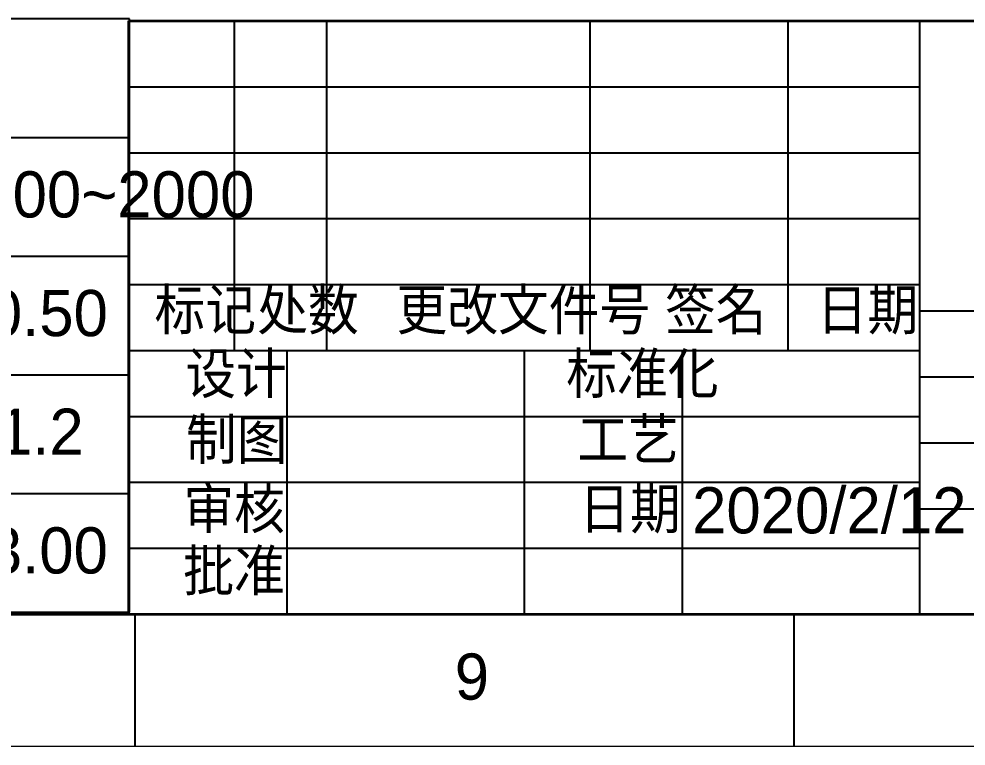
# Model space of a CAD drawing. Extents: x 1129386 to 1341523, y 309636 to 351636.
# Drawn here: x 1242350 to 1249535, y 309636 to 315150 of the extents above; entities that cross this region are included whole.
import ezdxf

# ---------------------------------------------------------------- set-up
doc = ezdxf.new("R2010")
doc.units = 0
doc.header["$LTSCALE"] = 1000
doc.header["$MEASUREMENT"] = 0
doc.linetypes.add('SLD-实线', pattern=[0, 0])
doc.layers.add('实线层', color=7, linetype='SLD-实线', lineweight=35)
doc.layers.add('标注层', color=7, linetype='SLD-实线')
doc.layers.add('细线层', color=7, linetype='SLD-实线')
doc.styles.add('SLDTEXTSTYLE0', font='', dxfattribs={"bigfont": 'bigfont'})
doc.styles.add('SLDTEXTSTYLE1', font='')
doc.styles.get('SLDTEXTSTYLE0').set_extended_font_data('汉仪长仿宋体')
doc.styles.get('SLDTEXTSTYLE1').set_extended_font_data('汉仪长仿宋体')

# ---------------------------------------------------------------- blocks, each defined once
blk = doc.blocks.new('SW_TABLEANNOTATION_0')
at = {"layer": '标注层', "color": 0}
for p, q in [((0, 0), (0, -45)), ((151.899, 0), (0, 0)), ((30, 0), (30, -45)), ((151.899, -45), (151.899, 0)), ((30, -9), (151.899, -9)), ((47.414, -9), (47.414, -45)), ((64.828, -9), (64.828, -45)), ((82.243, -9), (82.243, -45)), ((99.657, -9), (99.657, -45)), ((117.071, -9), (117.071, -45)), ((134.485, -9), (134.485, -45)), ((0, -18), (151.899, -18)), ((0, -27), (151.899, -27)), ((0, -36), (151.899, -36)), ((0, -45), (151.899, -45))]:
    blk.add_line(p, q, dxfattribs=at)
at = {"layer": '标注层', "color": 0, "char_height": 3.5, "attachment_point": 1}
for s, insert, style in [('基本尺寸分段（mm）', (77.044, -2.554), 'SLDTEXTSTYLE0'), ('          线性尺寸', (0.5, -4.804), 'SLDTEXTSTYLE0'), ('公差等级', (0.5, -9.304), 'SLDTEXTSTYLE0'), ('0~3', (36.405, -11.554), 'SLDTEXTSTYLE1'), ('>3~6', (52.643, -11.554), 'SLDTEXTSTYLE1'), ('>6~30', (69.289, -11.554), 'SLDTEXTSTYLE1'), ('>30~120', (85.165, -11.554), 'SLDTEXTSTYLE1'), ('>120~400', (101.811, -11.554), 'SLDTEXTSTYLE1'), ('>400~1000', (118.457, -11.554), 'SLDTEXTSTYLE1'), ('>1000~2000', (135.103, -11.554), 'SLDTEXTSTYLE1'), ('精密级f', (9.908, -20.554), 'SLDTEXTSTYLE0'), ('±0.05', (34.106, -20.554), 'SLDTEXTSTYLE1'), ('±0.05', (51.52, -20.554), 'SLDTEXTSTYLE1'), ('±0.10', (68.934, -20.554), 'SLDTEXTSTYLE1'), ('±0.15', (86.349, -20.554), 'SLDTEXTSTYLE1'), ('±0.20', (103.763, -20.554), 'SLDTEXTSTYLE1'), ('±0.30', (121.177, -20.554), 'SLDTEXTSTYLE1'), ('±0.50', (138.591, -20.554), 'SLDTEXTSTYLE1'), ('中等m', (11.109, -29.554), 'SLDTEXTSTYLE0'), ('±0.1', (34.874, -29.554), 'SLDTEXTSTYLE1'), ('±0.10', (51.52, -29.554), 'SLDTEXTSTYLE1'), ('±0.20', (68.934, -29.554), 'SLDTEXTSTYLE1'), ('±0.30', (86.349, -29.554), 'SLDTEXTSTYLE1'), ('±0.50', (103.763, -29.554), 'SLDTEXTSTYLE1'), ('±0.80', (121.179, -29.554), 'SLDTEXTSTYLE1'), ('±1.2', (139.359, -29.554), 'SLDTEXTSTYLE1'), ('粗糙c', (11.364, -38.554), 'SLDTEXTSTYLE0'), ('±0.2', (34.874, -38.554), 'SLDTEXTSTYLE1'), ('±0.30', (51.52, -38.554), 'SLDTEXTSTYLE1'), ('±0.50', (68.934, -38.554), 'SLDTEXTSTYLE1'), ('±0.80', (86.351, -38.554), 'SLDTEXTSTYLE1'), ('±1.20', (103.763, -38.554), 'SLDTEXTSTYLE1'), ('±2.00', (121.177, -38.554), 'SLDTEXTSTYLE1'), ('±3.00', (138.591, -38.554), 'SLDTEXTSTYLE1')]:
    blk.add_mtext(s, dxfattribs=dict(at, insert=insert, style=style))

msp = doc.modelspace()

# ---------------------------------------------------------------- linework, layer by layer
at = {"color": 7, "linetype": 'SLD-实线', "lineweight": 18}
msp.add_line((1202781.2, 309635.9), (1262181.7, 309635.9), dxfattribs=at)
at = {"layer": '实线层', "color": 7, "lineweight": 35}
for p, q in [((1243181.7, 315135.9), (1243181.7, 310635.9)), ((1243181.7, 315135.9), (1261181.7, 315135.9)), ((1202781.2, 310635.9), (1261181.7, 310635.9))]:
    msp.add_line(p, q, dxfattribs=at)
at = {"layer": '实线层', "color": 7, "lineweight": 25}
for p, q in [((1243981.7, 315135.9), (1243981.7, 312635.9)), ((1244681.7, 315135.9), (1244681.7, 312635.9)), ((1246681.7, 315135.9), (1246681.7, 312635.9)), ((1248181.7, 315135.9), (1248181.7, 312635.9)), ((1249181.7, 315135.9), (1249181.7, 310635.9)), ((1243181.7, 314635.9), (1249181.7, 314635.9)), ((1243181.7, 314135.9), (1249181.7, 314135.9)), ((1243181.7, 313635.9), (1249181.7, 313635.9)), ((1243181.7, 313135.9), (1249181.7, 313135.9)), ((1249181.7, 312935.9), (1255181.7, 312935.9)), ((1243181.7, 312635.9), (1249181.7, 312635.9)), ((1244381.7, 312635.9), (1244381.7, 310635.9)), ((1246181.7, 312635.9), (1246181.7, 310635.9)), ((1243181.7, 312135.9), (1249181.7, 312135.9)), ((1249181.7, 311935.9), (1255181.7, 311935.9)), ((1243181.7, 311635.9), (1249181.7, 311635.9)), ((1243181.7, 311135.9), (1249181.7, 311135.9))]:
    msp.add_line(p, q, dxfattribs=at)
at = {"layer": '实线层', "lineweight": 25}
for p, q in [((1247381.7, 312635.9), (1247381.7, 310635.9)), ((1249181.7, 312435.9), (1255181.7, 312435.9)), ((1249181.7, 311435.9), (1255181.7, 311435.9))]:
    msp.add_line(p, q, dxfattribs=at)
at = {"layer": '细线层'}
for p, q in [((1243231.2, 309635.9), (1243231.2, 310635.9)), ((1248231.2, 309635.9), (1248231.2, 310635.9))]:
    msp.add_line(p, q, dxfattribs=at)

# ---------------------------------------------------------------- block references
at = {"layer": '标注层', "xscale": 100, "yscale": 100, "zscale": 100}
msp.add_blockref('SW_TABLEANNOTATION_0', (1227997.5, 315150), dxfattribs=at)

# ---------------------------------------------------------------- texts
at = {"color": 7, "linetype": 'SLD-实线', "lineweight": 18, "char_height": 350, "attachment_point": 2}
for s, insert, style in [('设计', (1243996.8, 312624.2), 'SLDTEXTSTYLE0'), ('标准化', (1247079.4, 312624.2), 'SLDTEXTSTYLE0'), ('制图', (1244001.7, 312124.4), 'SLDTEXTSTYLE0'), ('工艺', (1246970.3, 312125.8), 'SLDTEXTSTYLE0'), ('审核', (1243981.5, 311600.2), 'SLDTEXTSTYLE0'), ('日期', (1246984.7, 311598.8), 'SLDTEXTSTYLE0'), ('2020/2/12', (1248497.3, 311598.8), 'SLDTEXTSTYLE1'), ('9', (1245785.9, 310337.9), 'SLDTEXTSTYLE1')]:
    msp.add_mtext(s, dxfattribs=dict(at, insert=insert, style=style))
at = {"layer": '实线层', "color": 7, "char_height": 350, "attachment_point": 2, "style": 'SLDTEXTSTYLE0'}
for s, insert in [('标记', (1243763.1, 313107.7)), ('处数', (1244542.7, 313107.7)), ('更改文件号', (1246176.3, 313107.7)), ('签名', (1247635.8, 313107.7)), ('日期', (1248787.5, 313107.7))]:
    msp.add_mtext(s, dxfattribs=dict(at, insert=insert))
at = {"layer": '标注层', "color": 7, "insert": (1243981.7, 311129.8), "char_height": 350, "attachment_point": 2, "style": 'SLDTEXTSTYLE0'}
msp.add_mtext('批准', dxfattribs=at)

doc.saveas('drawing.dxf')
